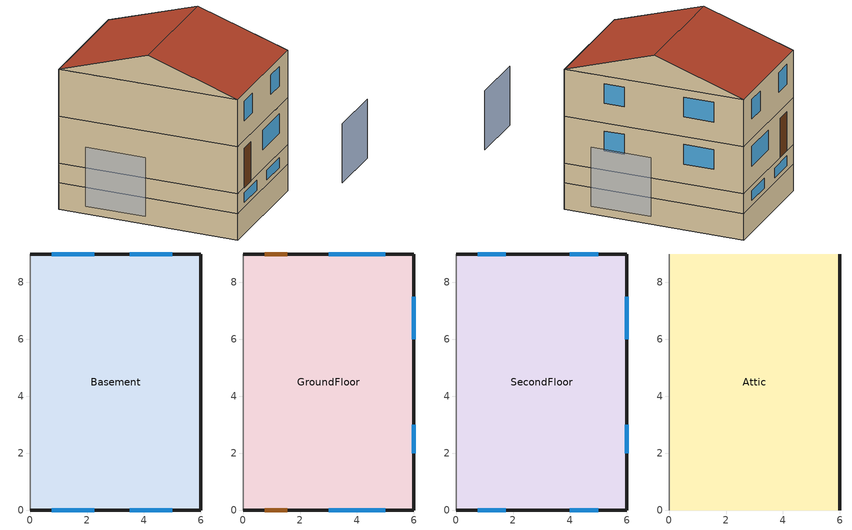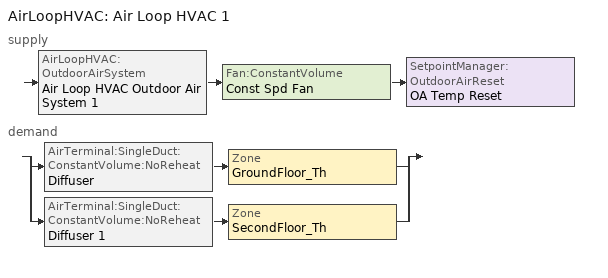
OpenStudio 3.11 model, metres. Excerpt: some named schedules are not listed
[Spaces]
Basement
 floor foundation (SFD_BasementFloor): 6,9 6,0 0,0 0,9 z-1.35; 6,9 6,0 0,0 0,9 z0
 wall outside (Surface 12 c tbd): 6,0 6,9 z0:1
 wall outside (Surface 16 c tbd): 6,9 0,9 z0:1
 wall outside (Surface 13 c tbd): 0,0 6,0 z0:1
 wall adiabatic: 0,9 0,0 z-1.35:0; 0,9 0,0 z0:1
 wall foundation (SFD_new-construction_BasementWall): 0,0 6,0 6,9 0,9 z-1.35:0
 window: 5,9 3.5,9 / 2.25,9 0.75,9 / 0.75,0 2.25,0 / 3.5,0 5,0 z0.25:0.75
GroundFloor
 floor to Basement: 6,9 6,0 0,0 0,9 z1
 wall outside (Surface 3 c tbd): 0,0 6,0 z1:3.4
 wall outside (Surface 4 c tbd): 6,9 0,9 z1:3.4
 wall outside (Surface 6 c tbd): 6,0 6,9 z1:3.4
 wall adiabatic: 0,9 0,0 z1:3.4
 window: 3,0 5,0 / 5,9 3,9 / 6,6 6,7.5 z2:3; 6,2 6,3 z1.99:2.99
 door: 0.75,0 1.55,0 / 1.55,9 0.75,9 z1:3
SecondFloor
 floor to GroundFloor: 6,9 6,0 0,0 0,9 z3.4
 wall outside (Surface 25 c tbd): 0,0 6,0 z3.4:5.8
 wall outside (Surface 26 c tbd): 6,0 6,9 z3.4:5.8
 wall outside (Surface 28 c tbd): 6,9 0,9 z3.4:5.8
 wall adiabatic: 0,9 0,0 z3.4:5.8
 window: 4,0 5,0 / 0.75,0 1.75,0 / 5,9 4,9 / 1.75,9 0.75,9 / 6,2 6,3 / 6,6 6,7.5 z4.4:5.4
Attic
 floor to SecondFloor: 6,9 6,0 0,0 0,9 z5.8
 wall outside: 6,4.5,7.29 6,0,5.8 6,9,5.8
 wall adiabatic: 0,4.5,7.29 0,9,5.8 0,0,5.8
 roof outside: 6,4.5,7.29 6,9,5.8 0,9,5.8 0,4.5,7.29; 0,4.5,7.29 0,0,5.8 6,0,5.8 6,4.5,7.29
shading: -4,3 -4,6 / 6,-4 3,-4 / 10,6 10,3 z1:4
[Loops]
AirLoopHVAC 'Air Loop HVAC 1'
 supply: AirLoopHVAC:OutdoorAirSystem 'Air Loop HVAC Outdoor Air System 1' > Fan:ConstantVolume 'Const Spd Fan' > SetpointManager:OutdoorAirReset 'OA Temp Reset'
 demand: split
  | AirTerminal:SingleDuct:ConstantVolume:NoReheat 'Diffuser' > Zone 'GroundFloor_Th'
  | AirTerminal:SingleDuct:ConstantVolume:NoReheat 'Diffuser 1' > Zone 'SecondFloor_Th'
[Building]
Building 1: Default Construction Set=SFD_new-construction_ConstructionSet
[Site]
MONTREAL INTL A: Latitude {deg}=45.47; Longitude {deg}=-73.74; Time Zone {hr}=-5; Elevation {m}=36
[ClimateZones]
Climate Zone Institution Name 1=ASHRAE; Climate Zone Document Name 1=ANSI/ASHRAE Standard 169; Climate Zone Document Year 1=2006; Climate Zone Institution Name 2=CEC; Climate Zone Document Name 2=California Climate Zone Descriptions; Climate Zone Document Year 2=1995
[SizingPeriod:DesignDay] Barometric Pressure {Pa}=100893; Rain Indicator=No; Snow Indicator=No; Day of Month=21; Daylight Saving Time Indicator=No; Humidity Condition Type=Wetbulb; Dry-Bulb Temperature Range Modifier Type=DefaultMultipliers
Name | Maximum Dry-Bulb Temperature {C} | Daily Dry-Bulb Temperature Range {deltaC} | Wind Speed {m/s} | Wind Direction {deg} | Sky Clearness | Month | Day Type | Wetbulb or DewPoint at Maximum Dry-Bulb {C} | Solar Model Indicator | ASHRAE Clear Sky Optical Depth for Beam Irradiance | ASHRAE Clear Sky Optical Depth for Diffuse Irradiance
Montreal-Trudeau Intl AP Ann Htg 99.6% Condns DB | -22.9 | 0 | 4.3 | 260 | 0 | 1 | WinterDesignDay | -22.9 | ASHRAEClearSky
Montreal-Trudeau Intl AP Ann Clg .4% Condns DB=>MWB | 30.3 | 8.8 | 5.4 | 230 |  | 7 | SummerDesignDay | 22.1 | ASHRAETau | 0.431 | 2.246
[Construction]
SFD_Furnishing: Wood Furnishing
SFD_IntWall: Gypsum Board, Air Layer 1, Wood frame wall 2x4 uninsulated, Air Layer 1, Gypsum Board
SFD_BasementFloor: Heavy Concrete 150 mm
SFD_Roof: Shingles asphalt, Plywood
SFD_IntFloor: Wood Flooring, Plywood, Wood frame roof 2x10 uninsulated, Gypsum Board
SFD_IntCeiling: Gypsum Board, Wood frame roof 2x10 uninsulated, Plywood, Wood Flooring
SFD_new-construction_ExtWall: Cladding-vinyl, Air Layer 1, Plywood, Wood frame wall 2x4 insulated, Insulation 75 mm, Air Layer 1, Gypsum Board
SFD_new-construction_AtticFloor: Bulk insulation-cellulose 240 mm, Plywood, Wood frame roof 2x10 insulated, Gypsum Board
SFD_new-construction_CeilingToAttic: Gypsum Board, Wood frame roof 2x10 insulated, Plywood, Bulk insulation-cellulose 240 mm
SFD_new-construction_BasementWall: Heavy Concrete 200 mm, Insulation panel 80 mm, Gypsum Board
SFD_Window_new-construction: SFD_Window_new-construction
SFD_Door_new-construction: SFD_Door_new-construction
SFD_pre1945_BasementWallAboveGround: Plaster, Heavy Concrete 200 mm, Insulation panel 45 mm, Air Layer 1, Gypsum Board
Surface 12 c tbd: Plaster, Heavy Concrete 200 mm, Surface 12 m tbd, Air Layer 1, Gypsum Board
Surface 13 c tbd: Plaster, Heavy Concrete 200 mm, Surface 13 m tbd, Air Layer 1, Gypsum Board
Surface 16 c tbd: Plaster, Heavy Concrete 200 mm, Surface 16 m tbd, Air Layer 1, Gypsum Board
Surface 25 c tbd: Cladding-vinyl, Air Layer 1, Plywood, Wood frame wall 2x4 insulated, Surface 25 m tbd, Air Layer 1, Gypsum Board
Surface 26 c tbd: Cladding-vinyl, Air Layer 1, Plywood, Wood frame wall 2x4 insulated, Surface 26 m tbd, Air Layer 1, Gypsum Board
Surface 28 c tbd: Cladding-vinyl, Air Layer 1, Plywood, Wood frame wall 2x4 insulated, Surface 28 m tbd, Air Layer 1, Gypsum Board
Surface 3 c tbd: Cladding-vinyl, Air Layer 1, Plywood, Wood frame wall 2x4 insulated, Surface 3 m tbd, Air Layer 1, Gypsum Board
Surface 4 c tbd: Cladding-vinyl, Air Layer 1, Plywood, Wood frame wall 2x4 insulated, Surface 4 m tbd, Air Layer 1, Gypsum Board
Surface 6 c tbd: Cladding-vinyl, Air Layer 1, Plywood, Wood frame wall 2x4 insulated, Surface 6 m tbd, Air Layer 1, Gypsum Board
[Material]
Name | Roughness | Thickness {m} | Conductivity {W/m-K} | Density {kg/m3} | Specific Heat {J/kg-K} | Solar Absorptance | Visible Absorptance | Thermal Absorptance
Wood Furnishing | Smooth | 0.075 | 0.12 | 540 | 1210 | 0.5 | 0.5
Gypsum Board | Smooth | 0.0127 | 0.16 | 800 | 1090 | 0.3 | 0.5
Wood frame wall 2x4 uninsulated | Smooth | 0.089 | 0.409 | 154.65 | 1626.3
Heavy Concrete 150 mm | Smooth | 0.1524 | 1.95 | 2240 | 900 | 0.3 | 0.5
Heavy Concrete 200 mm | Smooth | 0.2032 | 1.95 | 2240 | 900 | 0.3 | 0.5
Wood frame roof 2x10 uninsulated | Smooth | 0.235 | 1.1557 | 80.994 | 1621.88
Cladding-vinyl | Smooth | 0.0095 | 0.086 | 200 | 1000 | 0.5 | 0.5
Plywood | Smooth | 0.0159 | 0.12 | 544 | 1210 | 0.5 | 0.5
Shingles asphalt | Smooth | 0.0032 | 0.04 | 1120 | 1260 | 0.5 | 0.5
Wood frame roof 2x10 insulated | Smooth | 0.235 | 0.16 | 96 | 1515
Plaster | Smooth | 0.005 | 0.071 | 1860 | 840 | 0.3 | 0.5
Wood Flooring | Smooth | 0.019 | 0.17 | 700 | 1630 | 0.5 | 0.2
Wood frame wall 2x4 insulated | Smooth | 0.089 | 0.073 | 165.2 | 1571.76
Insulation panel 80 mm | Smooth | 0.08 | 0.03 | 43 | 1210
Insulation 75 mm | Smooth | 0.0754 | 0.046 | 19 | 960
Bulk insulation-cellulose 240 mm | Smooth | 0.2395 | 0.046 | 20 | 1400
Insulation panel 45 mm | Smooth | 0.0431 | 0.03 | 43 | 1210
XPS 25mm | Rough | 0.0254 | 0.029 | 28 | 1450 | 0.7 |  | 0.9
Surface 12 m tbd | Smooth | 0.0408001 | 0.03 | 43 | 1210
Surface 13 m tbd; Surface 16 m tbd | Smooth | 0.0282931 | 0.03 | 43 | 1210
Surface 25 m tbd; Surface 28 m tbd | Smooth | 0.0615621 | 0.046 | 19 | 960
Surface 26 m tbd | Smooth | 0.0641773 | 0.046 | 19 | 960
Surface 3 m tbd; Surface 4 m tbd | Smooth | 0.0613361 | 0.046 | 19 | 960
Surface 6 m tbd | Smooth | 0.0628811 | 0.046 | 19 | 960
[Material:AirGap]
Air Layer 1: Thermal Resistance {m2-K/W}=0.15
[DefaultConstructionSet] Interior Partition Construction=SFD_IntWall; Adiabatic Surface Construction=SFD_new-construction_ExtWall
Name | Default Exterior Surface Constructions | Default Interior Surface Constructions | Default Ground Contact Surface Constructions | Default Exterior SubSurface Constructions | Default Interior SubSurface Constructions
SFD_new-construction_ConstructionSet-Attic | Default Surface Constructions 28 | Default Surface Constructions 29 | Default Surface Constructions 30 | Default Sub Surface Constructions 19 | Default Sub Surface Constructions 20
SFD_new-construction_ConstructionSet-Basement | Default Surface Constructions 70 | Default Surface Constructions 71 | Default Surface Constructions 72 | Default Sub Surface Constructions 46 | Default Sub Surface Constructions 28
SFD_new-construction_ConstructionSet | Default Surface Constructions 16 | Default Surface Constructions 17 | Default Surface Constructions 18 | Default Sub Surface Constructions 11 | Default Sub Surface Constructions 12
[DefaultSurfaceConstructions]
Name | Floor Construction | Wall Construction | Roof Ceiling Construction
Default Surface Constructions 28; Default Surface Constructions 16 | SFD_BasementFloor | SFD_new-construction_ExtWall | SFD_Roof
Default Surface Constructions 29 | SFD_new-construction_AtticFloor | SFD_IntWall | SFD_new-construction_CeilingToAttic
Default Surface Constructions 30; Default Surface Constructions 72; Default Surface Constructions 18 | SFD_BasementFloor | SFD_new-construction_BasementWall
Default Surface Constructions 70 | SFD_BasementFloor | SFD_pre1945_BasementWallAboveGround | SFD_Roof
Default Surface Constructions 71 | SFD_IntFloor |  | SFD_IntCeiling
Default Surface Constructions 17 | SFD_IntFloor | SFD_IntWall | SFD_IntCeiling
[DefaultSubSurfaceConstructions]
Name | Fixed Window Construction | Operable Window Construction | Door Construction
Default Sub Surface Constructions 19; Default Sub Surface Constructions 46; Default Sub Surface Constructions 11 | SFD_Window_new-construction | SFD_Window_new-construction | SFD_Door_new-construction
Default Sub Surface Constructions 20; Default Sub Surface Constructions 28; Default Sub Surface Constructions 12
[WindowMaterial:SimpleGlazingSystem]
SFD_Window_new-construction: U-Factor {W/m2-K}=1.8; Solar Heat Gain Coefficient=0.6; Visible Transmittance=0.8
[Material:NoMass]
SFD_Door_new-construction: Roughness=Smooth; Thermal Resistance {m2-K/W}=1.11
[DesignSpecification:OutdoorAir]
SFD-OA-Quebec-code-2015: Outdoor Air Method=Sum; Outdoor Air Flow per Person {m3/s-person}=0; Outdoor Air Flow Rate {m3/s}=0.015
[ThermostatSetpoint:DualSetpoint] Cooling Setpoint Temperature Schedule=Residential ClgSetpoint
Name | Heating Setpoint Temperature Schedule
Thermostat Setpoint Dual Setpoint 1; Thermostat Setpoint Dual Setpoint 2 | Residential HtgSetpoint
Thermostat Setpoint Dual Setpoint 3
[ShadingControl]
Shading Control 1: Shading Type=InteriorBlind; Multiple Surface Control Type=Sequential
[Space]
Name | Space Type | Thermal Zone
GroundFloor | SFD_MainFloors_SpaceType | GroundFloor_Th
Basement | SFD_Basement_SpaceType | Basement_Th
Attic | SFD_Attic_SpaceType | Attic_Th
SecondFloor | SFD_MainFloors_SpaceType | SecondFloor_Th
[ThermalZone] Use Ideal Air Loads=No
Name | Thermostat
GroundFloor_Th | Thermostat Setpoint Dual Setpoint 2
Basement_Th | Thermostat Setpoint Dual Setpoint 3
SecondFloor_Th | Thermostat Setpoint Dual Setpoint 1
Attic_Th
[Sizing:Zone] Zone Cooling Design Supply Air Temperature Input Method=SupplyAirTemperature; Zone Cooling Design Supply Air Temperature {C}=14; Zone Cooling Design Supply Air Temperature Difference {deltaC}=11.11; Zone Heating Design Supply Air Temperature Input Method=SupplyAirTemperature; Zone Heating Design Supply Air Temperature {C}=40; Zone Heating Design Supply Air Temperature Difference {deltaC}=11.11; Zone Cooling Design Supply Air Humidity Ratio {kg-H2O/kg-air}=0.0085; Zone Heating Design Supply Air Humidity Ratio {kg-H2O/kg-air}=0.008; Cooling Design Air Flow Method=DesignDay; Heating Design Air Flow Method=DesignDay; Account for Dedicated Outdoor Air System=No; Dedicated Outdoor Air System Control Strategy=NeutralSupplyAir; Dedicated Outdoor Air Low Setpoint Temperature for Design {C}=autosize; Dedicated Outdoor Air High Setpoint Temperature for Design {C}=autosize; Zone Load Sizing Method=Sensible Load Only No Latent Load; Zone Latent Cooling Design Supply Air Humidity Ratio Input Method=HumidityRatioDifference; Zone Cooling Design Supply Air Humidity Ratio Difference {kgWater/kgDryAir}=0.005; Zone Latent Heating Design Supply Air Humidity Ratio Input Method=HumidityRatioDifference; Zone Humidification Design Supply Air Humidity Ratio Difference {kgWater/kgDryAir}=0.005; Sizing Option=Coincident; Heating Coil Sizing Method=None; Maximum Heating Capacity To Cooling Load Sizing Ratio {W/W}=1
GroundFloor_Th; Basement_Th; SecondFloor_Th; Attic_Th
[Zone equipment]
GroundFloor_Th: Diffuser, Cycling PTAC DX Clg Elec Htg 1, Elec Baseboard 1, Sub Surface 3_WindandStackOpenArea, Sub Surface 8_WindandStackOpenArea, Sub Surface 13_WindandStackOpenArea, Sub Surface 14_WindandStackOpenArea
Basement_Th: Elec Baseboard 2
SecondFloor_Th: Diffuser 1, Cycling PTAC DX Clg Elec Htg, Elec Baseboard, Sub Surface 9_WindandStackOpenArea, Sub Surface 5_WindandStackOpenArea, Sub Surface 4_WindandStackOpenArea, Sub Surface 10_WindandStackOpenArea, Sub Surface 15_WindandStackOpenArea, Sub Surface 16_WindandStackOpenArea
[SpaceType]
Name | Default Construction Set | Design Specification Outdoor Air Object
SFD_Basement_SpaceType | SFD_new-construction_ConstructionSet-Basement
SFD_Attic_SpaceType | SFD_new-construction_ConstructionSet-Attic
SFD_MainFloors_SpaceType |  | SFD-OA-Quebec-code-2015
[InternalMass] Multiplier=1
Name | Internal Mass Definition | Space or SpaceType
Basement_InternalMassFurnishing | SFD_InternalMassFurnishing | SFD_Basement_SpaceType
MainFloors_InternalMassFurnishing | SFD_InternalMassFurnishing | SFD_MainFloors_SpaceType
MainFloors_IntWalls | SFD_IntWalls | SFD_MainFloors_SpaceType
[InternalMass:Definition]
Name | Construction | Design Level Calculation Method | Surface Area per Space Floor Area | Surface Area {m2}
SFD_InternalMassFurnishing | SFD_Furnishing | SurfaceArea/Area | 2
SFD_IntWalls | SFD_IntWall | SurfaceArea |  | 80
[People:Definition]
SFD_People: Number of People Calculation Method=People; Number of People {people}=2.84; Fraction Radiant=0.3
[Lights:Definition]
SFD_InteriorLighting: Design Level Calculation Method=LightingLevel; Lighting Level {W}=301.7; Fraction Radiant=0.4; Fraction Visible=0.2
[ElectricEquipment:Definition] Design Level Calculation Method=EquipmentLevel
Name | Design Level {W} | Fraction Radiant | Fraction Lost | Fraction Latent
SFD_Dishwasher | 118.5 | 0.2
SFD_Dryer | 619.1 | 0.2 | 0.8
SFD_Freezer | 53.4 | 0.2
SFD_WashingMachine | 59.9 | 0.2
SFD_OtherEquipment | 1847.3 | 0.2 |  | 0
SFD_StoveTopOven | 473.8 | 0.2
SFD_HWElectricConsumption | 1184.1 |  | 0.99
SFD_Refrigerator | 160.3 | 0.2
[SpaceInfiltration:DesignFlowRate] Density Basis=Outdoor
Name | Space or SpaceType | Design Flow Rate Calculation Method | Flow per Exterior Surface Area {m3/s-m2} | Air Changes per Hour {1/hr} | Constant Term Coefficient | Temperature Term Coefficient | Velocity Term Coefficient | Velocity Squared Term Coefficient | Design Flow Rate {m3/s}
Attic Ventilation | SFD_Attic_SpaceType | AirChanges/Hour | 0 | 3 | 0.606 | 0.03636 | 0.1177 | 0
Air exhaust-intake compensation | SFD_MainFloors_SpaceType | Flow/Space |  |  |  |  |  |  | 0.001
[People]
MainFloors_People: People Definition=SFD_People; Space or SpaceType=SFD_MainFloors_SpaceType; Number of People Schedule=Residential Occupancy; Activity Level Schedule=Residential Occupant Activity; Clothing Insulation Calculation Method=ClothingInsulationSchedule; Multiplier=0.5
[Lights]
MainFloors_InteriorLighting: Lights Definition=SFD_InteriorLighting; Space or SpaceType=SFD_MainFloors_SpaceType; Schedule=Interior Lighting Schedule; Fraction Replaceable=1; Multiplier=0.5
[ElectricEquipment] Space or SpaceType=SFD_MainFloors_SpaceType; Multiplier=0.5
Name | Electric Equipment Definition | Schedule
MainFloors_Dryer | SFD_Dryer | Dryer Schedule
MainFloors_StoveTopOven | SFD_StoveTopOven | Stovetop Schedule
MainFloors_HWElectricConsumption | SFD_HWElectricConsumption | Hot Water Tank Electric Load Schedule
MainFloors_OtherEquipment | SFD_OtherEquipment | Other Electric Charges Schedule
MainFloors_Refrigerator | SFD_Refrigerator | Fridge Schedule
MainFloors_WashingMachine | SFD_WashingMachine | Washer Schedule
MainFloors_Dishwasher | SFD_Dishwasher | Dishwasher Schedule
MainFloors_Freezer | SFD_Freezer | Freezer Schedule
[Exterior:Lights:Definition]
SFD_ExteriorLights: Design Level {W}=38.5
[Exterior:Lights]
Exterior Lights 1: Exterior Lights Definition=SFD_ExteriorLights; Schedule=Exterior Lighting Schedule
[ZoneHVAC:Baseboard:Convective:Electric] Availability Schedule=Always On Discrete hvac_library; Nominal Capacity {W}=autosize; Efficiency=1
Elec Baseboard; Elec Baseboard 1; Elec Baseboard 2
[ZoneHVAC:PackagedTerminalAirConditioner] Availability Schedule=Always On Discrete hvac_library; Supply Air Flow Rate During Cooling Operation {m3/s}=Autosize; Supply Air Flow Rate During Heating Operation {m3/s}=Autosize; Supply Air Flow Rate When No Cooling or Heating is Needed {m3/s}=Autosize; No Load Supply Air Flow Rate Control Set To Low Speed=Yes; Outdoor Air Flow Rate During Cooling Operation {m3/s}=0; Outdoor Air Flow Rate During Heating Operation {m3/s}=0; Outdoor Air Flow Rate When No Cooling or Heating is Needed {m3/s}=0; Fan Placement=DrawThrough; Supply Air Fan Operating Mode Schedule=Cycling PTAC Fan Mode Always Zero
Name | Supply Air Fan | Heating Coil | Cooling Coil
Cycling PTAC DX Clg Elec Htg | Cycling Elec PTAC Fan | Cycling PTAC Elec Htg Coil | Cycling Elec PTAC 1 Spd DX Clg Coil
Cycling PTAC DX Clg Elec Htg 1 | Cycling Elec PTAC Fan 1 | Cycling PTAC Elec Htg Coil 1 | Cycling Elec PTAC 1 Spd DX Clg Coil 1
[Fan:OnOff] Availability Schedule=Always On Discrete hvac_library; Fan Total Efficiency=0.6; Pressure Rise {Pa}=250; Maximum Flow Rate {m3/s}=autosize; Motor Efficiency=0.8; Motor In Airstream Fraction=1; Fan Power Ratio Function of Speed Ratio Curve=Fan On Off Power Curve 15; Fan Efficiency Ratio Function of Speed Ratio Curve=Fan On Off Efficiency Curve 15
Cycling Elec PTAC Fan; Cycling Elec PTAC Fan 1
[Coil:Heating:Electric] Availability Schedule=Always On Discrete hvac_library; Nominal Capacity {W}=0
Cycling PTAC Elec Htg Coil; Cycling PTAC Elec Htg Coil 1
[Coil:Cooling:DX:SingleSpeed] Availability Schedule=Always On Discrete hvac_library; Rated Total Cooling Capacity {W}=autosize; Rated Sensible Heat Ratio=autosize; Rated COP {W/W}=2.5; Rated Air Flow Rate {m3/s}=autosize; Rated Evaporator Fan Power Per Volume Flow Rate 2017 {W/(m3/s)}=773.3; Rated Evaporator Fan Power Per Volume Flow Rate 2023 {W/(m3/s)}=934.4; Total Cooling Capacity Function of Temperature Curve=Curve Biquadratic 29; Total Cooling Capacity Function of Flow Fraction Curve=Curve Quadratic 35; Energy Input Ratio Function of Temperature Curve=Curve Biquadratic 30; Energy Input Ratio Function of Flow Fraction Curve=Curve Quadratic 36; Part Load Fraction Correlation Curve=Curve Quadratic 37; Minimum Outdoor Dry-Bulb Temperature for Compressor Operation {C}=-25; Nominal Time for Condensate Removal to Begin {s}=0; Ratio of Initial Moisture Evaporation Rate and Steady State Latent Capacity=0; Maximum Cycling Rate {cycles/hr}=0; Latent Capacity Time Constant {s}=0; Condenser Type=AirCooled; Evaporative Condenser Effectiveness=0; Evaporative Condenser Air Flow Rate {m3/s}=Autosize; Evaporative Condenser Pump Rated Power Consumption {W}=Autosize; Crankcase Heater Capacity {W}=0; Maximum Outdoor Dry-Bulb Temperature for Crankcase Heater Operation {C}=0; Basin Heater Capacity {W/K}=0; Basin Heater Setpoint Temperature {C}=10
Cycling Elec PTAC 1 Spd DX Clg Coil; Cycling Elec PTAC 1 Spd DX Clg Coil 1
[SpaceInfiltration:EffectiveLeakageArea]
SFD_ELA_new-construction: Space or SpaceType=SFD_MainFloors_SpaceType; Effective Air Leakage Area {cm2}=113.75; Stack Coefficient=0.000145; Wind Coefficient=0.000174
[AirLoopHVAC]
Air Loop HVAC 1: Availability Schedule=Always On Discrete; Design Supply Air Flow Rate {m3/s}=autosize; Design Return Air Flow Fraction of Supply Air Flow=1
[Sizing:System]
Air Loop HVAC 1: Type of Load to Size On=VentilationRequirement; Central Heating Maximum System Air Flow Ratio=0.3; Preheat Design Temperature {C}=18; Preheat Design Humidity Ratio {kg-H2O/kg-Air}=0.008; Precool Design Temperature {C}=14; Precool Design Humidity Ratio {kg-H2O/kg-Air}=0.008; Central Cooling Design Supply Air Temperature {C}=14; Central Heating Design Supply Air Temperature {C}=18; 100% Outdoor Air in Cooling=Yes; 100% Outdoor Air in Heating=Yes; Central Cooling Design Supply Air Humidity Ratio {kg-H2O/kg-Air}=0.0085; Zone Maximum Outdoor Air Fraction=1; Cooling Supply Air Flow Rate Per Floor Area {m3/s-m2}=0.00996765; Cooling Fraction of Autosized Cooling Supply Air Flow Rate=1; Cooling Supply Air Flow Rate Per Unit Cooling Capacity {m3/s-W}=3.94755e-05; Heating Supply Air Flow Rate Per Floor Area {m3/s-m2}=0.00996765; Heating Fraction of Autosized Heating Supply Air Flow Rate=1; Heating Fraction of Autosized Cooling Supply Air Flow Rate=1; Heating Supply Air Flow Rate Per Unit Heating Capacity {m3/s-W}=3.15882e-05; Cooling Design Capacity Method=CoolingDesignCapacity; Cooling Design Capacity {W}=autosize; Cooling Design Capacity Per Floor Area {W/m2}=234.7; Fraction of Autosized Cooling Design Capacity=1; Heating Design Capacity Method=HeatingDesignCapacity; Heating Design Capacity {W}=autosize; Heating Design Capacity Per Floor Area {W/m2}=157; Fraction of Autosized Heating Design Capacity=1; Central Cooling Capacity Control Method=OnOff; Occupant Diversity=autosize; Heating Coil Sizing Method=None; Maximum Heating Capacity To Cooling Capacity Sizing Ratio {W/W}=1
[AirLoopHVAC:OutdoorAirSystem]
Air Loop HVAC Outdoor Air System 1: Controller=Controller Outdoor Air 1
[Controller:OutdoorAir]
Controller Outdoor Air 1: Minimum Outdoor Air Flow Rate {m3/s}=Autosize; Maximum Outdoor Air Flow Rate {m3/s}=Autosize; Economizer Control Type=NoEconomizer; Economizer Control Action Type=ModulateFlow; Economizer Maximum Limit Dry-Bulb Temperature {C}=28; Economizer Maximum Limit Enthalpy {J/kg}=64000; Economizer Minimum Limit Dry-Bulb Temperature {C}=-100; Lockout Type=NoLockout; Minimum Limit Type=FixedMinimum; Controller Mechanical Ventilation=Controller Mechanical Ventilation 4; High Humidity Control=No; High Humidity Outdoor Air Flow Ratio=1; Control High Indoor Humidity Based on Outdoor Humidity Ratio=Yes; Heat Recovery Bypass Control Type=BypassWhenWithinEconomizerLimits; Economizer Operation Staging=InterlockedWithMechanicalCooling
[Controller:MechanicalVentilation]
Controller Mechanical Ventilation 4: Availability Schedule=Always On Discrete 2
[AirTerminal:SingleDuct:ConstantVolume:NoReheat] Availability Schedule=Always On Discrete hvac_library; Maximum Air Flow Rate {m3/s}=AutoSize
Diffuser; Diffuser 1
[Fan:ConstantVolume]
Const Spd Fan: Availability Schedule=Always On Discrete hvac_library; Maximum Flow Rate {m3/s}=AutoSize
[HeatExchanger:AirToAir:SensibleAndLatent]
Air-to-Air Plate HX: Availability Schedule=Always On Discrete hvac_library; Nominal Supply Air Flow Rate {m3/s}=autosize; Sensible Effectiveness at 100% Heating Air Flow=0.54; Latent Effectiveness at 100% Heating Air Flow=0; Sensible Effectiveness at 100% Cooling Air Flow=0.54; Latent Effectiveness at 100% Cooling Air Flow=0; Nominal Electric Power {W}=0; Supply Air Outlet Temperature Control=Yes; Heat Exchanger Type=Plate; Frost Control Type=None; Threshold Temperature {C}=1.7; Economizer Lockout=Yes
[SetpointManager:OutdoorAirReset]
OA Temp Reset: Control Variable=Temperature; Setpoint at Outdoor Low Temperature {C}=18; Outdoor Low Temperature {C}=15; Setpoint at Outdoor High Temperature {C}=14; Outdoor High Temperature {C}=24
[ZoneVentilation:WindandStackOpenArea] Opening Area Fraction Schedule=SFD Window Opening Fraction; Opening Effectiveness=autocalculate; Height Difference {m}=0.25; Discharge Coefficient for Opening=autocalculate; Minimum Indoor Temperature {C}=21; Maximum Indoor Temperature {C}=40; Delta Temperature {deltaC}=-100; Minimum Outdoor Temperature {C}=21; Maximum Outdoor Temperature {C}=24; Maximum Wind Speed {m/s}=10
Name | Opening Area {m2} | Effective Angle {deg}
Sub Surface 3_WindandStackOpenArea | 2 | 180
Sub Surface 9_WindandStackOpenArea; Sub Surface 10_WindandStackOpenArea | 1 | 0
Sub Surface 5_WindandStackOpenArea; Sub Surface 4_WindandStackOpenArea | 1 | 180
Sub Surface 8_WindandStackOpenArea | 2 | 0
Sub Surface 13_WindandStackOpenArea; Sub Surface 15_WindandStackOpenArea | 1 | 90
Sub Surface 14_WindandStackOpenArea; Sub Surface 16_WindandStackOpenArea | 1.5 | 90
[Foundation:Kiva:Settings]
Soil Conductivity {W/m-K}=1.9; Soil Density {kg/m3}=1920; Soil Specific Heat {J/kg-K}=1425; Ground Solar Absorptivity=0.4; Ground Thermal Absorptivity=0.9; Ground Surface Roughness {m}=0.03; Deep-Ground Boundary Condition=GroundWater; Deep-Ground Depth {m}=10
[Foundation:Kiva] Interior Horizontal Insulation Material=XPS 25mm; Interior Horizontal Insulation Width {m}=0.6
KIVA Foundation Floor Surface 11; KIVA Foundation Floor Surface 17
[SurfaceProperty:ExposedFoundationPerimeter] Exposed Perimeter Calculation Method=TotalExposedPerimeter; Total Exposed Perimeter {m}=21
Surface 11; Surface 17
[Schedule:Constant] Value=1
Always On Discrete; Always On Discrete hvac_library; Always On Discrete 2
[Schedule:Ruleset]
Name | Default Day Schedule | Summer Design Day Schedule | Winter Design Day Schedule | Holiday Schedule
Residential Occupancy | Schedule Day 27
Residential Occupant Activity | Large Office Activity Default Schedule | Large Office Activity Summer Design Day | Large Office Activity Winter Design Day
Residential HtgSetpoint | Schedule Day 25
Residential ClgSetpoint | Schedule Day 26
Cycling PTAC Fan Mode Always Zero | Cycling PTAC Fan Mode Sch Default
SFD Window Opening Fraction | Schedule Day 29 | Schedule Day 32 | Schedule Day 34 | Schedule Day 31
[Schedule:Day]
Schedule Day 27: No, 8, 0, 1, 13, 0, 0.82, 14, 0, 0.77, 16, 0, 0.74, 17, 0, 0.8, 18, 0, 0.95, 19, 0, 1, 20, 0, 0.98, 21, 0, 0.94, 24, 0, 1
Schedule Day 28: No, 8, 0, 1, 9, 0, 0.89, 13, 0, 0.95, 14, 0, 0.89, 16, 0, 0.83, 17, 0, 0.85, 18, 0, 0.95, 19, 0, 1, 20, 0, 0.98, 21, 0, 0.94, 24, 0, 1
Large Office Activity Default Schedule: No, 7, 0, 70, 23, 0, 130, 24, 0, 70
Large Office Activity Summer Design Day; Large Office Activity Winter Design Day: No, 24, 0, 150
Schedule Day 25: No, 8, 0, 18, 21, 0, 21, 24, 0, 18
Schedule Day 26: No, 24, 0, 25
Cycling PTAC Fan Mode Sch Default; Schedule Day 31; Schedule Day 30: No, 24, 0, 0
Schedule Day 29: No, 24, 0, 0.25
Schedule Day 32; Schedule Day 34: No, 24, 0, 0.01
[Schedule:Rule] Rule Order=0; Apply Sunday=Yes; Apply Saturday=Yes
Name | Schedule Ruleset | Day Schedule
Schedule Rule 3 | Residential Occupancy | Schedule Day 28
Weekends | SFD Window Opening Fraction | Schedule Day 30
[Curve:Exponent]
Fan On Off Power Curve 15: Coefficient1 Constant=1; Coefficient2 Constant=0; Coefficient3 Constant=0; Minimum Value of x=0; Maximum Value of x=1
[Curve:Cubic]
Fan On Off Efficiency Curve 15: Coefficient1 Constant=1; Coefficient2 x=0; Coefficient3 x**2=0; Coefficient4 x**3=0; Minimum Value of x=0; Maximum Value of x=1
[Curve:Biquadratic] Minimum Value of x=17; Maximum Value of x=22; Minimum Value of y=13; Maximum Value of y=46
Name | Coefficient1 Constant | Coefficient2 x | Coefficient3 x**2 | Coefficient4 y | Coefficient5 y**2 | Coefficient6 x*y
Curve Biquadratic 29 | 0.942588 | 0.00954335 | 0.00068377 | -0.0110427 | 5.249e-06 | -9.72e-06
Curve Biquadratic 30 | 0.342414 | 0.034885 | -0.0006237 | 0.00497722 | 0.000437951 | -0.000728028
[Curve:Quadratic]
Name | Coefficient1 Constant | Coefficient2 x | Coefficient3 x**2 | Minimum Value of x | Maximum Value of x
Curve Quadratic 35 | 0.8 | 0.2 | 0 | 0.5 | 1.5
Curve Quadratic 36 | 1.1552 | -0.1808 | 0.0256 | 0.5 | 1.5
Curve Quadratic 37 | 0.85 | 0.15 | 0 | 0 | 1
